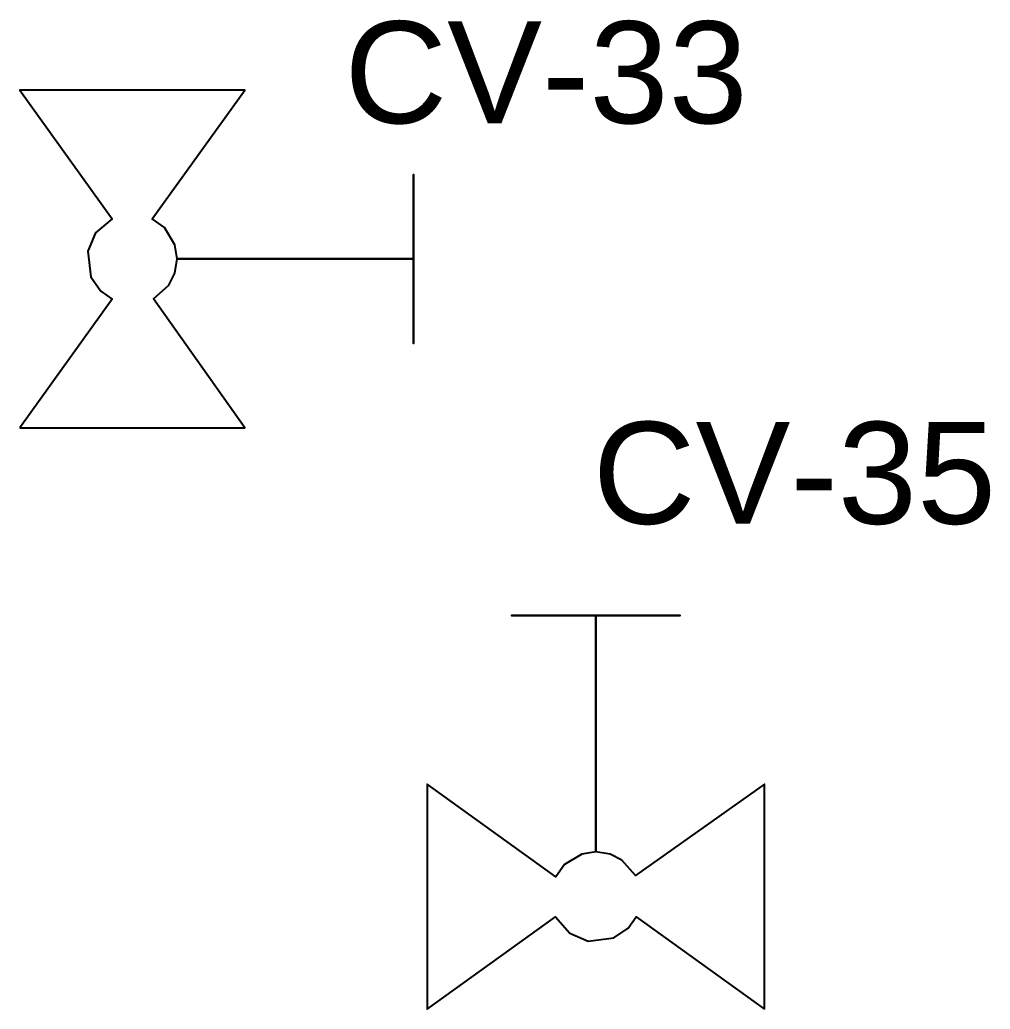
# Model space of a CAD drawing. Header units: millimetres. Extents: x 14456 to 25181, y 36625 to 39656.
# Drawn here: x 15650 to 15764.3, y 36624.8 to 36741.3 of the extents above; entities that cross this region are included whole.
import ezdxf

# ---------------------------------------------------------------- set-up
doc = ezdxf.new("R2010")
doc.units = ezdxf.units.MM
doc.layers.add('Ballast', color=80, linetype='Continuous')
doc.layers.add('Objects not controlled', color=40, linetype='Continuous')
doc.styles.add('Arial', font='arial.ttf', dxfattribs={"height": 50})

msp = doc.modelspace()

# ---------------------------------------------------------------- linework, layer by layer
at = {"layer": 'Objects not controlled'}
for points in [[(15650, 36693.27), (15676.49, 36693.27), (15665.74, 36708.46), (15667.56, 36710.07), (15668.27, 36711.46), (15668.54, 36713.14), (15696.36, 36713.14), (15696.36, 36703.2), (15696.36, 36723.07), (15696.36, 36713.14), (15668.54, 36713.14), (15668.27, 36714.81), (15667.05, 36716.83), (15665.6, 36717.87), (15676.49, 36733.01), (15650, 36733.01), (15660.87, 36717.88), (15658.93, 36716.22), (15658.02, 36714.04), (15658.38, 36711.02), (15659.55, 36709.34), (15660.87, 36708.4), (15650, 36693.27)], [(15737.71, 36624.79), (15737.71, 36651.29), (15722.51, 36640.54), (15720.91, 36642.36), (15719.52, 36643.07), (15717.84, 36643.34), (15717.84, 36671.16), (15727.78, 36671.16), (15707.9, 36671.16), (15717.84, 36671.16), (15717.84, 36643.34), (15716.17, 36643.07), (15714.15, 36641.85), (15713.11, 36640.4), (15697.97, 36651.29), (15697.97, 36624.79), (15713.1, 36635.67), (15714.76, 36633.73), (15716.94, 36632.82), (15719.95, 36633.18), (15721.64, 36634.35), (15722.58, 36635.67), (15737.71, 36624.79)]]:
    msp.add_lwpolyline(points, close=True, dxfattribs=at)

# ---------------------------------------------------------------- texts
at = {"layer": 'Ballast', "linetype": 'Continuous', "char_height": 12, "width": 60.9533, "attachment_point": 1, "style": 'Arial'}
for s, insert in [('CV-33', (15688.22, 36741.12)), ('CV-35', (15717.47, 36693.95))]:
    msp.add_mtext(s, dxfattribs=dict(at, insert=insert))

doc.saveas('drawing.dxf')
